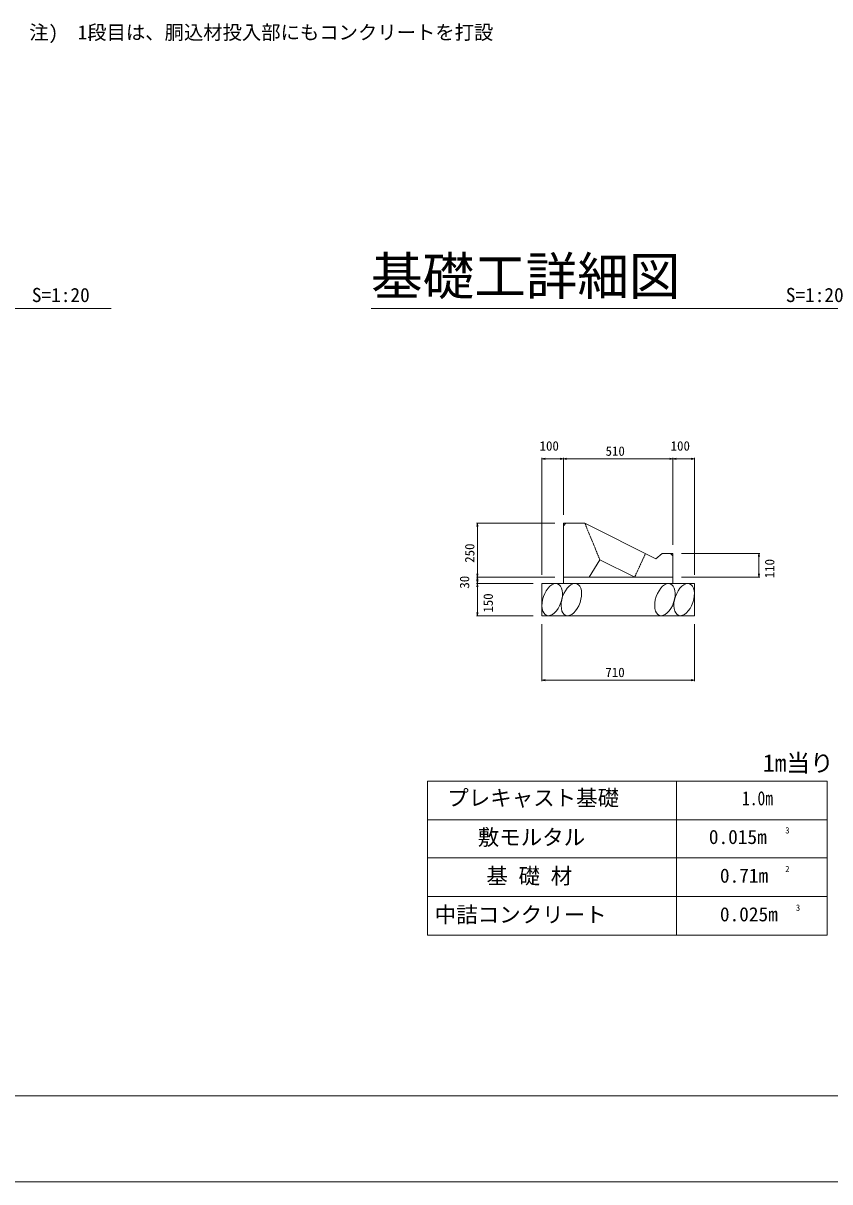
# Model space of a CAD drawing. Units: millimetres on the paper. Extents: x 0 to 841, y 0 to 594.
# Drawn here: x 353.4 to 541.1, y 0 to 269.7 of the extents above; entities that cross this region are included whole.
import ezdxf
from ezdxf.enums import TextEntityAlignment as Align

# ---------------------------------------------------------------- set-up
doc = ezdxf.new("R2010")
doc.units = ezdxf.units.MM
doc.linetypes.add('USER1', pattern=[0.1125, 0.0625, -0.05])
for name, color, linetype in [('D-MTR-TXT(文字列）', 7, 'Continuous'), ('D-MTR（材料表タイトル）', 7, 'Continuous'), ('D-STR-TXT（文字）', 7, 'Continuous'), ('D-TTL-TXT（文字）', 7, 'Continuous')]:
    doc.layers.add(name, color=color, linetype=linetype)
for name, color, linetype, lineweight in [('D-STR-DIM（寸法）', 7, 'Continuous', 18), ('D-STR-STRn（構造物）', 7, 'Continuous', 18), ('D-STR（構造物外形線）', 1, 'Continuous', 18), ('D-TTL(外枠）', 2, 'Continuous', 18), ('D-TTL-LINE（枠内）', 2, 'Continuous', 18), ('DEFPOINTS_2', 8, 'Continuous', 18)]:
    doc.layers.add(name, color=color, linetype=linetype, lineweight=lineweight)
doc.styles.add('ＭＳ ゴシック', font='')
doc.styles.get('ＭＳ ゴシック').set_extended_font_data('MS Gothic')

msp = doc.modelspace()

# ---------------------------------------------------------------- linework, layer by layer
at = {"layer": 'D-STR-DIM（寸法）'}
for p, q in [((474.085, 141.255), (474.085, 168.505)), ((474.085, 168.255), (474.835, 168.38)), ((474.085, 168.255), (474.185, 168.255)), ((474.835, 168.13), (474.085, 168.255)), ((478.985, 168.255), (474.185, 168.255)), ((478.335, 168.38), (479.085, 168.255)), ((479.085, 168.255), (478.335, 168.13)), ((479.085, 168.255), (478.985, 168.255)), ((479.085, 155.255), (479.085, 168.505)), ((479.085, 155.255), (479.085, 168.505)), ((479.085, 168.255), (479.835, 168.38)), ((479.085, 168.255), (479.185, 168.255)), ((479.835, 168.13), (479.085, 168.255)), ((504.485, 168.255), (479.185, 168.255)), ((503.835, 168.38), (504.585, 168.255)), ((504.585, 168.255), (503.835, 168.13)), ((504.585, 168.255), (504.485, 168.255)), ((504.585, 148.255), (504.585, 168.505)), ((504.585, 148.255), (504.585, 168.505)), ((504.585, 168.255), (505.335, 168.38)), ((504.585, 168.255), (504.685, 168.255)), ((505.335, 168.13), (504.585, 168.255)), ((504.685, 168.255), (509.485, 168.255)), ((508.835, 168.38), (509.585, 168.255)), ((509.585, 168.255), (508.835, 168.13)), ((509.585, 168.255), (509.485, 168.255)), ((509.585, 141.255), (509.585, 168.505)), ((477.085, 153.255), (458.835, 153.255)), ((458.96, 152.505), (459.085, 153.255)), ((459.085, 153.255), (459.085, 153.155)), ((459.085, 153.255), (459.21, 152.505)), ((459.085, 153.155), (459.085, 140.855)), ((506.585, 146.255), (524.835, 146.255)), ((524.46, 145.505), (524.585, 146.255)), ((524.585, 146.255), (524.585, 146.155)), ((524.585, 146.255), (524.71, 145.505)), ((524.585, 146.155), (524.585, 140.855)), ((477.085, 140.755), (458.835, 140.755)), ((477.085, 140.755), (458.835, 140.755)), ((459.085, 140.755), (458.96, 141.505)), ((458.96, 140.005), (459.085, 140.755)), ((459.21, 141.505), (459.085, 140.755)), ((459.085, 140.755), (459.085, 140.855)), ((459.085, 140.755), (459.085, 140.655)), ((459.085, 140.755), (459.21, 140.005)), ((459.085, 140.655), (459.085, 139.355)), ((506.585, 140.755), (524.835, 140.755)), ((524.585, 140.755), (524.46, 141.505)), ((524.71, 141.505), (524.585, 140.755)), ((524.585, 140.755), (524.585, 140.855)), ((472.085, 139.255), (458.835, 139.255)), ((472.085, 139.255), (458.835, 139.255)), ((459.085, 139.255), (458.96, 140.005)), ((458.96, 138.505), (459.085, 139.255)), ((459.21, 140.005), (459.085, 139.255)), ((459.085, 139.255), (459.085, 139.355)), ((459.085, 139.255), (459.085, 139.155)), ((459.085, 139.255), (459.21, 138.505)), ((459.085, 139.155), (459.085, 131.855)), ((459.085, 131.755), (458.96, 132.505)), ((459.21, 132.505), (459.085, 131.755)), ((472.085, 131.755), (458.835, 131.755)), ((459.085, 131.755), (459.085, 131.855)), ((474.085, 129.755), (474.085, 116.505)), ((509.585, 129.755), (509.585, 116.505)), ((474.085, 116.755), (474.835, 116.88)), ((474.085, 116.755), (474.185, 116.755)), ((474.835, 116.63), (474.085, 116.755)), ((509.485, 116.755), (474.185, 116.755)), ((508.835, 116.88), (509.585, 116.755)), ((509.585, 116.755), (508.835, 116.63)), ((509.585, 116.755), (509.485, 116.755))]:
    msp.add_line(p, q, dxfattribs=at)
at = {"layer": 'D-STR-STRn（構造物）'}
for centre in [(476.485, 135.505), (480.939, 135.505), (502.714, 135.505), (507.183, 135.505)]:
    msp.add_ellipse(centre, major_axis=(-1.261, -3.681), ratio=0.550375, dxfattribs=at)
at = {"layer": 'D-STR（構造物外形線）'}
for p, q in [((479.685, 153.255), (479.085, 152.655)), ((479.085, 153.255), (479.085, 139.255)), ((479.085, 153.255), (484.085, 153.255)), ((484.085, 153.255), (500.585, 145.005)), ((502.085, 146.255), (500.585, 145.005)), ((502.085, 146.255), (504.585, 146.255)), ((503.985, 146.255), (504.585, 145.655)), ((504.585, 146.255), (504.585, 139.255)), ((487.585, 144.755), (485.085, 140.755)), ((487.585, 144.755), (495.685, 140.755)), ((479.085, 140.755), (485.085, 140.755)), ((485.085, 140.755), (504.585, 140.755)), ((474.085, 139.255), (474.085, 131.755)), ((474.085, 139.255), (509.585, 139.255)), ((509.585, 139.255), (509.585, 131.755)), ((474.085, 131.755), (509.585, 131.755))]:
    msp.add_line(p, q, dxfattribs=at)
at = {"layer": 'D-STR（構造物外形線）', "linetype": 'USER1'}
for p, q in [((484.085, 153.255), (487.585, 144.755)), ((498.185, 146.205), (495.685, 140.755))]:
    msp.add_line(p, q, dxfattribs=at)
at = {"layer": 'D-TTL(外枠）'}
msp.add_line((821, 20), (25, 20), dxfattribs=at)
at = {"layer": 'D-TTL-LINE（枠内）'}
for p, q in [((178.585, 203.255), (373.819, 203.255)), ((434.335, 203.255), (549.335, 203.255)), ((447.448, 93.255), (447.448, 57.38)), ((447.448, 93.255), (540.448, 93.255)), ((505.448, 93.255), (505.448, 57.38)), ((540.448, 93.255), (540.448, 57.38)), ((447.448, 84.255), (540.448, 84.255)), ((447.448, 75.38), (540.448, 75.38)), ((447.448, 66.38), (540.448, 66.38)), ((447.448, 57.38), (540.448, 57.38))]:
    msp.add_line(p, q, dxfattribs=at)
at = {"layer": 'DEFPOINTS_2'}
msp.add_line((841, 0), (0, 0), dxfattribs=at)

# ---------------------------------------------------------------- texts
at = {"layer": 'D-MTR-TXT(文字列）', "style": 'ＭＳ ゴシック'}
for s, height, p in [('プレキャスト基礎', 3.666, (452.05, 86.419)), ('敷モルタル', 3.666, (459.155, 77.255)), ('0.015m', 3.299, (512.946, 77.63)), ('3', 1.466, (530.719, 80.63)), ('基 礎 材', 3.666, (461.155, 68.255)), ('0.71m', 3.299, (515.517, 68.63)), ('2', 1.466, (530.719, 71.63)), ('中詰コンクリート', 3.666, (449.152, 59.255)), ('0.025m', 3.299, (515.517, 59.63)), ('3', 1.466, (533.202, 62.63))]:
    msp.add_text(s, height=height, dxfattribs=at).set_placement(p, align=Align.BOTTOM_LEFT)
at = {"layer": 'D-MTR-TXT(文字列）', "style": 'ＭＳ ゴシック', "width": 0.8}
msp.add_text('1.0m', height=3.299, dxfattribs=at).set_placement((520.676, 86.63), align=Align.BOTTOM_LEFT)
at = {"layer": 'D-MTR（材料表タイトル）', "style": 'ＭＳ ゴシック'}
msp.add_text('1m当り', height=4.032, dxfattribs=at).set_placement((525.505, 94.255), align=Align.BOTTOM_LEFT)
at = {"layer": 'D-STR-DIM（寸法）', "style": 'ＭＳ ゴシック'}
for s, p in [('100', (473.547, 169.505)), ('510', (488.903, 168.305)), ('100', (504.047, 169.505)), ('710', (488.865, 116.805))]:
    msp.add_text(s, height=2.199, dxfattribs=at).set_placement(p, align=Align.BOTTOM_LEFT)
for s, p in [('250', (459.035, 144.066)), ('110', (528.835, 140.467)), ('30', (457.835, 138.048)), ('150', (463.335, 132.467))]:
    msp.add_text(s, height=2.199, rotation=90, dxfattribs=at).set_placement(p, align=Align.BOTTOM_LEFT)
at = {"layer": 'D-STR-TXT（文字）', "style": 'ＭＳ ゴシック'}
msp.add_text('注)\u30001段目は、胴込材投入部にもコンクリートを打設', height=3.299, dxfattribs=at).set_placement((354.784, 264.873), align=Align.BOTTOM_LEFT)
at = {"layer": 'D-TTL-TXT（文字）', "style": 'ＭＳ ゴシック'}
for s, height, p in [('基礎工詳細図', 8.798, (434.335, 203.755)), ('S=1:20', 3.299, (355.39, 203.755)), ('S=1:20', 3.299, (530.851, 203.755))]:
    msp.add_text(s, height=height, dxfattribs=at).set_placement(p, align=Align.BOTTOM_LEFT)

doc.saveas('drawing.dxf')
